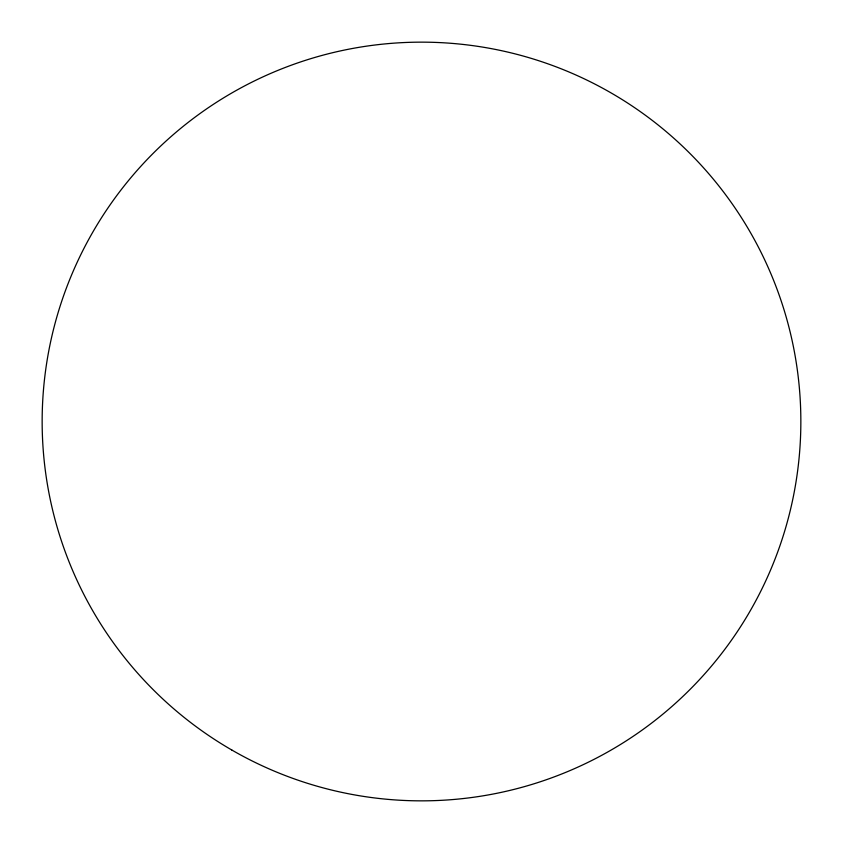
<?xml version="1.0" encoding="UTF-8"?>
<svg xmlns="http://www.w3.org/2000/svg" width="843" height="843" viewBox="0 0 843 843"><rect width="100%" height="100%" fill="white"/><g stroke="black" fill="none" stroke-linecap="round" stroke-linejoin="round"><path stroke-width="1.26" d="M231.825 750.028A379.35 379.35 0 0 0 800.85 421.5A379.35 379.35 0 0 0 231.825 92.972A379.35 379.35 0 0 0 231.825 750.028"/></g></svg>
